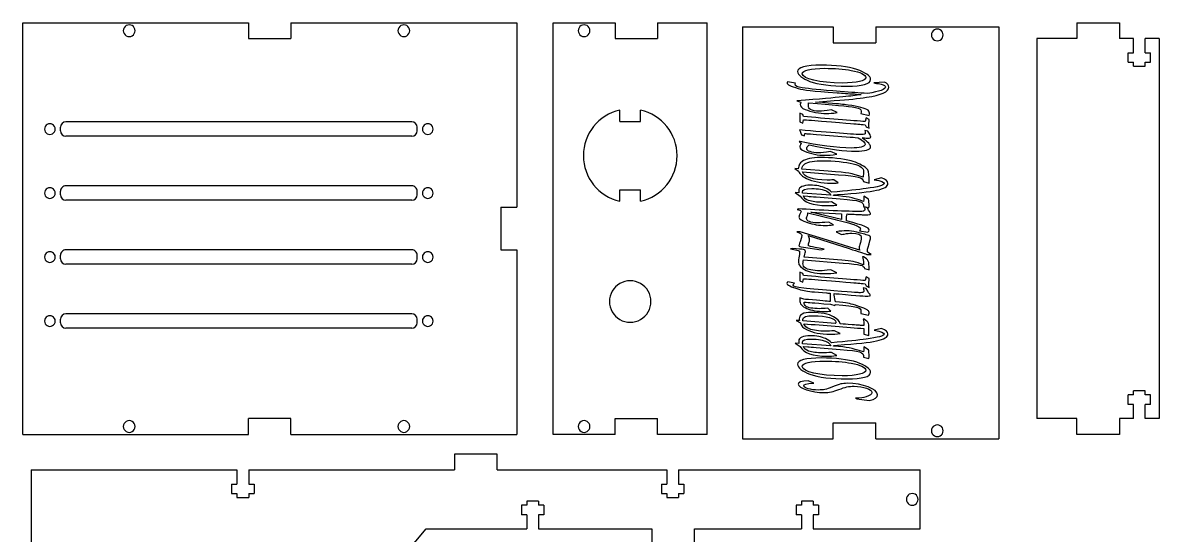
# Model space of a CAD drawing. Extents: x 7 to 227, y 123 to 393.
# Drawn here: x 6.8 to 220.3, y 296.3 to 392.7 of the extents above; entities that cross this region are included whole.
import ezdxf

# ---------------------------------------------------------------- set-up
doc = ezdxf.new("R2010")
doc.units = 0
doc.layers.add('Layer_1', color=7, linetype='CONTINUOUS')

msp = doc.modelspace()

# ---------------------------------------------------------------- linework, layer by layer
at = {"layer": 'Layer_1', "color": 7}
for points in [[(6.819042, 392.702302), (49.219043, 392.702302)], [(6.819042, 315.272316), (6.819042, 392.702302)], [(49.219043, 392.702302), (49.219043, 389.702303)], [(57.219043, 392.702302), (99.619043, 392.702302)], [(57.219043, 392.702302), (57.219043, 389.702303)], [(99.619043, 392.702302), (99.619043, 357.987299)], [(106.475715, 392.702302), (118.101443, 392.702302)], [(106.475715, 315.272316), (106.475715, 392.702302)], [(118.101443, 392.702302), (118.101443, 389.702303)], [(126.101441, 392.702302), (135.429035, 392.702302)], [(126.101441, 392.702302), (126.101441, 389.702303)], [(135.429035, 315.272316), (135.429035, 392.702302)], [(142.041938, 391.895966), (159.107918, 391.895966)], [(142.041938, 391.895966), (142.041938, 314.465979)], [(159.107918, 391.895966), (159.107918, 388.895967)], [(167.107918, 391.895966), (190.173896, 391.895966)], [(167.107918, 391.895966), (167.107918, 388.895967)], [(190.173896, 391.895966), (190.173896, 314.465979)], [(204.844425, 392.702315), (204.844425, 389.702316), (197.344424, 389.702316), (197.344424, 318.272315)], [(204.844425, 392.702315), (212.844414, 392.702315)], [(212.844414, 392.702315), (212.844414, 389.702316)], [(49.219043, 389.702303), (57.219043, 389.702303)], [(118.101443, 389.702303), (126.101441, 389.702303)], [(159.107918, 388.895967), (167.107918, 388.895967)], [(214.494412, 385.252316), (214.494412, 387.052316), (215.494412, 387.052316), (215.494412, 389.702316), (212.844414, 389.702316)], [(220.344413, 389.702316), (217.694415, 389.702316)], [(217.694415, 387.052316), (217.694415, 389.702316)], [(220.344413, 389.702316), (220.344413, 318.272315)], [(217.694415, 387.052316), (218.694413, 387.052316)], [(218.694413, 385.252316), (218.694413, 387.052316)], [(214.494412, 385.252316), (215.494412, 385.252316)], [(215.494412, 384.502317), (215.494412, 385.252316)], [(215.494412, 384.502317), (217.694415, 384.502317)], [(217.694415, 385.252316), (218.694413, 385.252316)], [(217.694415, 384.502317), (217.694415, 385.252316)], [(119.002376, 374.1023), (119.002376, 376.283538)], [(119.002376, 374.1023), (122.902377, 374.1023), (122.902377, 376.283538)], [(79.919044, 374.052291), (14.919043, 374.052291)], [(13.919042, 372.352296), (13.919042, 373.052293)], [(80.919042, 372.352296), (80.919042, 373.052293)], [(79.919044, 371.352298), (14.919043, 371.352298)], [(13.919042, 360.318961), (13.919042, 361.018959)], [(79.919044, 362.018983), (14.919043, 362.018983)], [(80.919042, 360.318961), (80.919042, 361.018959)], [(119.002376, 361.302309), (122.902377, 361.302309)], [(119.002376, 359.121071), (119.002376, 361.302309)], [(122.902377, 359.121071), (122.902377, 361.302309)], [(79.919044, 359.318963), (14.919043, 359.318963)], [(96.619044, 357.987299), (96.619044, 349.987315)], [(96.619044, 357.987299), (99.619043, 357.987299)], [(13.919042, 348.285626), (13.919042, 348.985624)], [(79.919044, 349.985648), (14.919043, 349.985648)], [(80.919042, 348.285626), (80.919042, 348.985624)], [(96.619044, 349.987315), (99.619043, 349.987315)], [(99.619043, 349.987315), (99.619043, 315.272316)], [(79.919044, 347.285628), (14.919043, 347.285628)], [(79.919044, 337.952314), (14.919043, 337.952314)], [(13.919042, 336.252292), (13.919042, 336.952316)], [(79.919044, 335.252294), (14.919043, 335.252294)], [(80.919042, 336.252292), (80.919042, 336.952316)], [(215.494412, 318.272315), (215.494412, 320.922318), (214.494412, 320.922318), (214.494412, 322.722317)], [(215.494412, 322.722317), (214.494412, 322.722317)], [(215.494412, 322.722317), (215.494412, 323.472316)], [(217.694415, 323.472316), (215.494412, 323.472316)], [(217.694415, 322.722317), (217.694415, 323.472316)], [(218.694413, 322.722317), (217.694415, 322.722317)], [(218.694413, 320.922318), (218.694413, 322.722317)], [(218.694413, 320.922318), (217.694415, 320.922318)], [(217.694415, 318.272315), (217.694415, 320.922318)], [(6.819042, 315.272316), (49.219043, 315.272316), (49.219043, 318.27231)], [(57.219043, 318.27231), (49.219043, 318.27231)], [(57.219043, 315.272316), (57.219043, 318.27231)], [(118.101443, 315.272316), (118.101443, 318.27231), (126.101441, 318.27231)], [(126.101441, 315.272316), (126.101441, 318.27231)], [(204.844425, 318.272315), (197.344424, 318.272315)], [(204.844425, 315.272316), (204.844425, 318.272315)], [(215.494412, 318.272315), (212.844414, 318.272315)], [(212.844414, 318.272315), (212.844414, 315.272316)], [(220.344413, 318.272315), (217.694415, 318.272315)], [(142.041938, 314.465979), (159.107918, 314.465979), (159.107918, 317.465973), (167.107918, 317.465973)], [(167.107918, 314.465979), (167.107918, 317.465973)], [(57.219043, 315.272316), (99.619043, 315.272316)], [(118.101443, 315.272316), (106.475715, 315.272316)], [(135.429035, 315.272316), (126.101441, 315.272316)], [(167.107918, 314.465979), (190.173896, 314.465979)], [(212.844414, 315.272316), (204.844425, 315.272316)], [(95.923801, 308.592088), (95.923801, 311.592082), (87.923801, 311.592082), (87.923801, 308.592088)], [(8.413801, 308.592088), (47.068801, 308.592088)], [(8.413801, 308.592088), (8.413801, 288.092084)], [(47.068801, 308.592088), (47.068801, 305.942078)], [(49.268801, 308.592088), (87.923801, 308.592088)], [(49.268801, 308.592088), (49.268801, 305.942078), (50.268801, 305.942078), (50.268801, 304.142093)], [(95.923801, 308.592088), (127.823801, 308.592088)], [(127.823801, 308.592088), (127.823801, 305.942078)], [(130.023801, 308.592088), (175.433802, 308.592088)], [(130.023801, 308.592088), (130.023801, 305.942078), (131.023802, 305.942078), (131.023802, 304.142093)], [(156.333801, 301.982077), (156.333801, 300.182092), (155.333803, 300.182092), (155.333803, 297.532081), (175.433802, 297.532081), (175.433802, 308.592088)], [(46.0688, 305.942078), (46.0688, 304.142093)], [(46.0688, 305.942078), (47.068801, 305.942078)], [(126.823801, 305.942078), (126.823801, 304.142093)], [(126.823801, 305.942078), (127.823801, 305.942078)], [(46.0688, 304.142093), (47.068801, 304.142093)], [(47.068801, 304.142093), (47.068801, 303.392087)], [(47.068801, 303.392087), (49.268801, 303.392087)], [(49.268801, 304.142093), (50.268801, 304.142093)], [(49.268801, 304.142093), (49.268801, 303.392087)], [(126.823801, 304.142093), (127.823801, 304.142093)], [(127.823801, 304.142093), (127.823801, 303.392087)], [(127.823801, 303.392087), (130.023801, 303.392087)], [(130.023801, 304.142093), (131.023802, 304.142093)], [(130.023801, 304.142093), (130.023801, 303.392087)], [(100.533801, 301.982077), (100.533801, 300.182092)], [(101.533801, 301.982077), (100.533801, 301.982077)], [(101.533801, 302.732082), (101.533801, 301.982077)], [(103.733801, 302.732082), (101.533801, 302.732082)], [(103.733801, 302.732082), (103.733801, 301.982077)], [(104.733802, 301.982077), (103.733801, 301.982077)], [(104.733802, 301.982077), (104.733802, 300.182092), (103.733801, 300.182092), (103.733801, 297.532081), (125.033802, 297.532081), (125.033802, 294.532087), (133.033802, 294.532087), (133.033802, 297.532081), (153.133801, 297.532081)], [(152.1338, 301.982077), (152.1338, 300.182092)], [(153.133801, 301.982077), (152.1338, 301.982077)], [(153.133801, 302.732082), (153.133801, 301.982077)], [(155.333803, 302.732082), (153.133801, 302.732082)], [(155.333803, 302.732082), (155.333803, 301.982077)], [(156.333801, 301.982077), (155.333803, 301.982077)], [(101.533801, 300.182092), (100.533801, 300.182092)], [(101.533801, 300.182092), (101.533801, 297.532081)], [(153.133801, 300.182092), (152.1338, 300.182092)], [(153.133801, 300.182092), (153.133801, 297.532081)], [(64.223149, 282.514094), (65.602027, 281.357075), (64.959241, 280.591032), (66.989256, 278.887642), (70.018627, 282.497906), (72.316761, 280.569544), (77.459062, 286.697897), (75.160928, 288.626263), (82.633799, 297.532081), (101.533801, 297.532081)]]:
    msp.add_lwpolyline(points, dxfattribs=at)
for points in [[(27.919042, 391.202313)], [(79.519042, 391.202313)], [(113.388579, 391.202313)], [(179.740907, 390.395977)], [(12.919044, 372.702308)], [(83.919044, 372.702308)], [(12.919044, 360.668973)], [(83.919044, 360.668973)], [(12.919044, 348.635638)], [(83.919044, 348.635638)], [(124.852377, 340.272294)], [(12.919044, 336.602304)], [(83.919044, 336.602304)], [(27.919042, 316.772299)], [(79.519042, 316.772299)], [(113.388579, 316.772299)], [(179.740907, 315.965962)], [(172.8338, 303.062085)]]:
    msp.add_lwpolyline(points, close=True, dxfattribs=at)
at = {"layer": 'Layer_1', "color": 1}
for points in [[(152.382874, 383.527192)], [(153.269834, 383.110103)], [(160.66117, 355.68086), (154.907297, 357.068759), (160.66117, 356.77392), (160.66117, 355.68086)], [(152.382874, 328.4696)], [(153.269834, 328.05251)]]:
    msp.add_lwpolyline(points, close=True, dxfattribs=at)
for points in [[(151.996248, 381.31073), (150.472497, 381.576803)], [(168.734777, 381.540849), (166.710688, 381.368259)], [(152.269161, 377.988397), (152.97418, 377.743896)], [(155.771517, 377.779852), (159.296616, 378.045925)], [(159.819695, 375.802275), (158.750794, 376.298466)], [(153.497259, 375.048209), (153.360803, 375.465299), (152.792239, 375.716989), (152.792239, 375.472487)], [(152.792239, 374.063015), (153.360803, 373.811325), (153.497259, 374.45853)], [(155.02101, 374.350665), (156.885902, 374.199648)], [(164.254495, 375.629684), (165.823728, 375.284506), (165.823728, 375.284506)], [(165.800984, 373.408618), (165.823739, 374.530441), (165.255162, 374.789325), (165.095965, 374.120546)], [(153.133377, 371.601943), (153.701943, 371.407778), (153.701943, 371.407778)], [(156.794933, 371.630708), (162.298634, 371.199236)], [(165.596303, 372.299488), (165.027737, 372.450504)], [(165.095965, 373.523678), (165.255162, 373.099394), (165.823728, 372.840513), (165.823728, 372.840513)], [(152.860468, 370.379438), (152.678527, 370.336293)], [(152.97418, 370.113365), (153.065149, 370.041451)], [(159.77421, 367.97758), (158.546109, 368.459391)], [(152.496586, 365.243352), (151.859795, 365.293689), (152.542071, 364.775923)], [(158.136743, 364.790306), (153.201605, 365.185821), (153.201605, 365.185821)], [(153.315318, 364.653672), (160.092604, 364.114335)], [(160.04712, 362.57542), (159.205644, 363.165097)], [(164.800312, 364.660864), (164.800312, 364.552996), (164.709343, 363.632526)], [(165.823728, 362.525081), (165.823728, 363.438362)], [(168.166214, 363.534657), (166.778916, 363.182287)], [(153.292577, 360.658178), (153.292577, 360.881105)], [(164.777568, 362.870259), (165.823728, 362.525081), (165.823728, 362.525081)], [(152.655783, 360.708518), (151.92802, 360.766046), (152.905952, 360.111647)], [(158.614338, 360.241089), (153.292577, 360.658178), (153.292577, 360.658178)], [(153.474515, 360.12603), (154.29325, 360.061307)], [(155.885229, 359.939059), (160.388258, 359.579498)], [(159.751466, 358.407333), (158.773537, 359.011393)], [(165.732756, 359.529161), (164.86854, 360.061307)], [(152.542071, 357.694392), (152.314645, 357.593716)], [(154.338734, 356.939317), (159.43307, 355.695243)], [(164.800312, 358.148452), (165.800984, 357.867993), (165.800984, 357.867993)], [(165.437103, 357.967659), (164.891281, 358.082719)], [(154.111309, 356.169861), (154.225022, 356.457508), (154.247749, 356.565376)], [(159.16016, 354.688474), (158.250456, 355.220623)], [(163.981585, 350.415893), (163.981585, 350.293642), (163.981585, 350.157009), (164.095298, 349.92689), (162.184921, 350.509378), (158.841763, 351.544909), (152.905952, 353.400239), (152.246417, 353.400239)], [(154.384219, 352.659544), (162.09395, 350.221728)], [(159.637754, 353.407431), (160.66117, 352.868091), (160.66117, 352.868091)], [(164.186267, 353.126972), (163.526732, 353.292371)], [(164.02707, 353.581032), (165.619044, 353.307765), (165.619044, 353.307765)], [(151.404942, 350.257685), (151.063804, 350.1642)], [(153.52, 350.487804), (156.794933, 350.013184), (157.363496, 350.135434)], [(153.52, 348.085943), (160.93408, 347.503457)], [(160.729398, 348.042797), (153.610971, 348.603711)], [(164.754827, 348.668431), (164.572887, 348.682824)], [(165.391618, 349.13586), (166.233094, 349.13586)], [(159.77421, 345.691276), (158.659822, 346.230616)], [(164.936768, 346.496689), (165.823728, 346.244998), (165.823728, 346.244998)], [(151.814308, 343.752912), (150.563466, 343.997413)], [(153.497259, 345.145755), (153.360803, 345.562847), (152.792239, 345.814537), (152.792239, 345.570038)], [(152.792239, 344.160563), (153.360803, 343.90887), (153.497259, 344.556078)], [(155.02101, 344.44821), (156.885902, 344.297197)], [(165.800984, 343.506164), (165.823739, 344.627989), (165.255162, 344.886874), (165.095965, 344.218092)], [(155.589576, 342.077364), (157.795606, 341.883202)], [(158.500625, 341.81848), (158.500625, 340.286756), (158.500625, 340.286756)], [(165.277906, 342.71738), (164.709343, 342.846822)], [(165.095965, 343.621223), (165.255162, 343.196943), (165.823728, 342.938059), (165.823728, 342.938059)], [(153.588228, 340.689463), (152.837724, 340.969918)], [(158.546109, 339.768988), (159.410329, 339.510106), (159.455813, 339.697077)], [(158.637081, 338.474572), (158.068515, 339.013915)], [(164.254495, 338.0431), (165.732756, 337.705116)], [(152.724011, 336.683518), (152.155446, 336.726663), (152.928693, 336.244854)], [(159.478557, 336.151366), (153.40629, 336.625987), (153.40629, 336.625987)], [(164.891281, 336.935208), (164.686599, 336.949601)], [(160.365517, 334.2457), (159.3421, 334.78504)], [(164.86854, 335.180557), (164.86854, 334.152215), (164.86854, 334.152215)], [(164.86854, 334.152215), (165.800984, 333.857376), (165.800984, 334.360759)], [(168.166214, 335.219321), (166.778916, 334.866955)], [(152.655783, 332.393182), (151.92802, 332.450711), (152.905952, 331.796312)], [(153.292577, 332.342843), (153.292577, 332.56577)], [(158.614338, 331.925754), (153.292577, 332.342843), (153.292577, 332.342843)], [(153.474515, 331.810694), (154.29325, 331.745975)], [(155.885229, 331.623724), (160.388258, 331.264166)], [(165.732756, 331.213826), (164.86854, 331.745975)], [(159.751466, 330.091998), (158.773537, 330.69606)], [(164.800312, 329.833116), (165.800984, 329.552661), (165.800984, 329.552661)], [(155.430379, 324.896023), (154.361478, 325.370643)], [(163.253822, 322.084265), (163.503991, 321.969207), (163.503991, 321.969207)], [(163.503991, 321.969207), (165.869213, 321.652794)]]:
    msp.add_lwpolyline(points, dxfattribs=at)
at = {"layer": 'Layer_1', "color": 7}
for points in [[(26.269043, 392.15494), (25.928701, 391.958445), (25.719043, 391.595307), (25.719043, 391.202313)], [(25.719043, 391.202313), (25.719043, 390.809322), (25.928701, 390.446182), (26.269043, 390.249686)], [(27.369042, 392.15494), (27.028701, 392.351438), (26.609384, 392.351438), (26.269043, 392.15494)], [(27.919042, 391.202313), (27.919042, 391.595307), (27.709384, 391.958445), (27.369042, 392.15494)], [(27.369042, 390.249686), (27.709384, 390.446182), (27.919042, 390.809322), (27.919042, 391.202313)], [(77.869042, 392.154943), (77.5287, 391.958447), (77.319042, 391.595307), (77.319042, 391.202313)], [(77.319042, 391.202313), (77.319042, 390.809322), (77.5287, 390.446182), (77.869042, 390.249686)], [(78.969042, 392.154943), (78.628703, 392.351438), (78.209383, 392.351438), (77.869042, 392.154943)], [(79.519042, 391.202313), (79.519042, 391.595307), (79.309383, 391.958447), (78.969042, 392.154943)], [(78.969042, 390.249686), (79.309383, 390.446182), (79.519042, 390.809322), (79.519042, 391.202313)], [(111.738579, 392.154943), (111.398238, 391.958447), (111.188579, 391.595307), (111.188579, 391.202313)], [(111.188579, 391.202313), (111.188579, 390.809322), (111.398238, 390.446182), (111.738579, 390.249686)], [(112.838579, 392.154943), (112.49824, 392.351438), (112.078921, 392.351438), (111.738579, 392.154943)], [(113.388579, 391.202313), (113.388579, 391.595307), (113.178921, 391.958447), (112.838579, 392.154943)], [(112.838579, 390.249686), (113.178921, 390.446182), (113.388579, 390.809322), (113.388579, 391.202313)], [(178.090907, 391.348607), (177.750565, 391.152108), (177.540907, 390.78897), (177.540907, 390.395977)], [(179.190907, 391.348607), (178.850565, 391.545102), (178.431248, 391.545102), (178.090907, 391.348607)], [(179.740907, 390.395977), (179.740907, 390.78897), (179.531248, 391.152108), (179.190907, 391.348607)], [(26.269043, 390.249686), (26.609384, 390.053191), (27.028701, 390.053191), (27.369042, 390.249686)], [(77.869042, 390.249686), (78.209383, 390.053191), (78.628703, 390.053191), (78.969042, 390.249686)], [(111.738579, 390.249686), (112.078921, 390.053191), (112.49824, 390.053191), (112.838579, 390.249686)], [(177.540907, 390.395977), (177.540907, 390.002983), (177.750565, 389.639845), (178.090907, 389.443347)], [(178.090907, 389.443347), (178.431248, 389.246852), (178.850565, 389.246852), (179.190907, 389.443347)], [(179.190907, 389.443347), (179.531248, 389.639845), (179.740907, 390.002983), (179.740907, 390.395977)], [(119.002376, 376.283538), (114.995698, 375.373073), (112.152351, 371.811125), (112.152351, 367.702305)], [(129.7524, 367.702305), (129.7524, 371.811125), (126.909052, 375.373073), (122.902377, 376.283538)], [(12.419044, 373.568334), (12.109642, 373.746967), (11.728444, 373.746967), (11.419043, 373.568334)], [(14.919043, 374.052291), (14.366758, 374.052291), (13.919043, 373.604577), (13.919042, 373.052293)], [(80.919042, 373.052293), (80.919042, 373.604577), (80.471328, 374.052291), (79.919044, 374.052291)], [(83.419042, 373.568334), (83.109641, 373.746967), (82.728443, 373.746967), (82.419042, 373.568334)], [(11.419043, 373.568334), (11.109641, 373.389701), (10.919042, 373.059575), (10.919042, 372.702308)], [(10.919042, 372.702308), (10.919042, 372.345044), (11.109641, 372.014915), (11.419043, 371.836282)], [(11.419043, 371.836282), (11.728444, 371.657648), (12.109642, 371.657648), (12.419044, 371.836282)], [(12.919044, 372.702308), (12.919044, 373.059575), (12.728445, 373.389701), (12.419044, 373.568334)], [(12.419044, 371.836282), (12.728445, 372.014915), (12.919044, 372.345044), (12.919044, 372.702308)], [(13.919042, 372.352296), (13.919043, 371.800012), (14.366758, 371.352298), (14.919043, 371.352298)], [(79.919044, 371.352298), (80.471328, 371.352298), (80.919042, 371.800012), (80.919042, 372.352296)], [(82.419042, 373.568334), (82.109641, 373.389701), (81.91904, 373.059575), (81.91904, 372.702308)], [(81.91904, 372.702308), (81.91904, 372.345044), (82.109641, 372.014915), (82.419042, 371.836282)], [(82.419042, 371.836282), (82.728443, 371.657648), (83.109641, 371.657648), (83.419042, 371.836282)], [(83.919044, 372.702308), (83.919044, 373.059575), (83.728444, 373.389701), (83.419042, 373.568334)], [(83.419042, 371.836282), (83.728444, 372.014915), (83.919044, 372.345044), (83.919044, 372.702308)], [(112.152351, 367.702305), (112.152351, 363.593484), (114.995698, 360.031536), (119.002376, 359.121071)], [(122.902377, 359.121071), (126.909052, 360.031536), (129.7524, 363.593484), (129.7524, 367.702305)], [(11.419043, 361.534999), (11.109641, 361.356369), (10.919042, 361.02624), (10.919042, 360.668973)], [(12.419044, 361.534999), (12.109642, 361.713633), (11.728444, 361.713633), (11.419043, 361.534999)], [(12.919044, 360.668973), (12.919044, 361.02624), (12.728445, 361.356369), (12.419044, 361.534999)], [(14.211926, 361.726081), (14.024389, 361.538539), (13.919035, 361.28418), (13.919042, 361.018959)], [(14.919043, 362.018983), (14.653822, 362.018983), (14.399463, 361.913623), (14.211926, 361.726081)], [(80.626159, 361.726081), (80.438622, 361.913623), (80.184265, 362.018983), (79.919044, 362.018983)], [(80.919042, 361.018959), (80.91905, 361.28418), (80.813696, 361.538539), (80.626159, 361.726081)], [(82.419042, 361.534999), (82.109641, 361.356369), (81.91904, 361.02624), (81.91904, 360.668973)], [(83.419042, 361.534999), (83.109641, 361.713633), (82.728443, 361.713633), (82.419042, 361.534999)], [(83.919044, 360.668973), (83.919044, 361.02624), (83.728444, 361.356369), (83.419042, 361.534999)], [(10.919042, 360.668973), (10.919042, 360.311709), (11.109641, 359.98158), (11.419043, 359.802947)], [(11.419043, 359.802947), (11.728444, 359.624313), (12.109642, 359.624313), (12.419044, 359.802947)], [(12.419044, 359.802947), (12.728445, 359.98158), (12.919044, 360.311709), (12.919044, 360.668973)], [(13.919042, 360.318961), (13.919043, 359.766678), (14.366758, 359.318963), (14.919043, 359.318963)], [(79.919044, 359.318963), (80.471328, 359.318963), (80.919042, 359.766678), (80.919042, 360.318961)], [(81.91904, 360.668973), (81.91904, 360.311709), (82.109641, 359.98158), (82.419042, 359.802947)], [(82.419042, 359.802947), (82.728443, 359.624313), (83.109641, 359.624313), (83.419042, 359.802947)], [(83.419042, 359.802947), (83.728444, 359.98158), (83.919044, 360.311709), (83.919044, 360.668973)], [(11.419043, 349.501665), (11.109641, 349.323031), (10.919042, 348.992905), (10.919042, 348.635638)], [(10.919042, 348.635638), (10.919042, 348.278374), (11.109641, 347.948246), (11.419043, 347.769612)], [(12.419044, 349.501665), (12.109642, 349.680298), (11.728444, 349.680298), (11.419043, 349.501665)], [(12.919044, 348.635638), (12.919044, 348.992905), (12.728445, 349.323031), (12.419044, 349.501665)], [(12.419044, 347.769612), (12.728445, 347.948246), (12.919044, 348.278374), (12.919044, 348.635638)], [(14.211926, 349.692747), (14.024389, 349.505205), (13.919035, 349.250845), (13.919042, 348.985624)], [(13.919042, 348.285626), (13.919043, 347.733343), (14.366758, 347.285628), (14.919043, 347.285628)], [(14.919043, 349.985648), (14.653822, 349.985648), (14.399463, 349.880289), (14.211926, 349.692747)], [(80.626159, 349.692747), (80.438622, 349.880289), (80.184265, 349.985648), (79.919044, 349.985648)], [(79.919044, 347.285628), (80.471328, 347.285628), (80.919042, 347.733343), (80.919042, 348.285626)], [(80.919042, 348.985624), (80.91905, 349.250845), (80.813696, 349.505205), (80.626159, 349.692747)], [(82.419042, 349.501665), (82.109641, 349.323031), (81.91904, 348.992905), (81.91904, 348.635638)], [(81.91904, 348.635638), (81.91904, 348.278374), (82.109641, 347.948246), (82.419042, 347.769612)], [(83.419042, 349.501665), (83.109641, 349.680298), (82.728443, 349.680298), (82.419042, 349.501665)], [(83.919044, 348.635638), (83.919044, 348.992905), (83.728444, 349.323031), (83.419042, 349.501665)], [(83.419042, 347.769612), (83.728444, 347.948246), (83.919044, 348.278374), (83.919044, 348.635638)], [(11.419043, 347.769612), (11.728444, 347.590981), (12.109642, 347.590981), (12.419044, 347.769612)], [(82.419042, 347.769612), (82.728443, 347.590981), (83.109641, 347.590981), (83.419042, 347.769612)], [(122.902377, 343.649793), (121.695713, 344.346462), (120.20904, 344.346462), (119.002376, 343.649793)], [(119.002376, 343.649793), (117.795712, 342.953127), (117.052376, 341.66563), (117.052376, 340.272294)], [(124.852377, 340.272294), (124.852377, 341.66563), (124.109041, 342.953127), (122.902377, 343.649793)], [(117.052376, 340.272294), (117.052376, 338.878959), (117.795712, 337.591462), (119.002376, 336.894795)], [(122.902377, 336.894795), (124.109041, 337.591462), (124.852377, 338.878959), (124.852377, 340.272294)], [(11.419043, 337.46833), (11.109641, 337.289697), (10.919042, 336.959571), (10.919042, 336.602304)], [(12.419044, 337.46833), (12.109642, 337.646963), (11.728444, 337.646963), (11.419043, 337.46833)], [(12.919044, 336.602304), (12.919044, 336.959571), (12.728445, 337.289697), (12.419044, 337.46833)], [(14.919043, 337.952314), (14.366758, 337.952316), (13.919043, 337.504602), (13.919042, 336.952316)], [(80.919042, 336.952316), (80.919042, 337.504602), (80.471328, 337.952316), (79.919044, 337.952314)], [(82.419042, 337.46833), (82.109641, 337.289697), (81.91904, 336.959571), (81.91904, 336.602304)], [(83.419042, 337.46833), (83.109641, 337.646963), (82.728443, 337.646963), (82.419042, 337.46833)], [(83.919044, 336.602304), (83.919044, 336.959571), (83.728444, 337.289697), (83.419042, 337.46833)], [(10.919042, 336.602304), (10.919042, 336.24504), (11.109641, 335.914911), (11.419043, 335.736278)], [(11.419043, 335.736278), (11.728444, 335.557644), (12.109642, 335.557644), (12.419044, 335.736278)], [(12.419044, 335.736278), (12.728445, 335.914911), (12.919044, 336.24504), (12.919044, 336.602304)], [(13.919042, 336.252292), (13.919043, 335.700008), (14.366758, 335.252294), (14.919043, 335.252294)], [(79.919044, 335.252294), (80.471328, 335.252294), (80.919042, 335.700008), (80.919042, 336.252292)], [(81.91904, 336.602304), (81.91904, 336.24504), (82.109641, 335.914911), (82.419042, 335.736278)], [(82.419042, 335.736278), (82.728443, 335.557644), (83.109641, 335.557644), (83.419042, 335.736278)], [(83.419042, 335.736278), (83.728444, 335.914911), (83.919044, 336.24504), (83.919044, 336.602304)], [(119.002376, 336.894795), (120.20904, 336.198126), (121.695713, 336.198126), (122.902377, 336.894795)], [(26.269043, 317.724927), (25.928701, 317.52843), (25.719043, 317.165291), (25.719043, 316.772299)], [(25.719043, 316.772299), (25.719043, 316.379307), (25.928701, 316.016167), (26.269043, 315.819671)], [(27.369042, 317.724927), (27.028701, 317.921423), (26.609384, 317.921423), (26.269043, 317.724927)], [(27.919042, 316.772299), (27.919042, 317.165291), (27.709384, 317.52843), (27.369042, 317.724927)], [(27.369042, 315.819671), (27.709384, 316.016167), (27.919042, 316.379307), (27.919042, 316.772299)], [(77.869042, 317.724927), (77.5287, 317.528432), (77.319042, 317.165292), (77.319042, 316.772299)], [(77.319042, 316.772299), (77.319042, 316.379307), (77.5287, 316.016167), (77.869042, 315.819671)], [(78.969042, 317.724927), (78.628703, 317.921423), (78.209383, 317.921423), (77.869042, 317.724927)], [(79.519042, 316.772299), (79.519042, 317.165292), (79.309383, 317.528432), (78.969042, 317.724927)], [(78.969042, 315.819671), (79.309383, 316.016167), (79.519042, 316.379307), (79.519042, 316.772299)], [(111.738579, 317.724927), (111.398238, 317.528432), (111.188579, 317.165292), (111.188579, 316.772299)], [(111.188579, 316.772299), (111.188579, 316.379307), (111.398238, 316.016167), (111.738579, 315.819671)], [(112.838579, 317.724927), (112.49824, 317.921423), (112.078921, 317.921423), (111.738579, 317.724927)], [(113.388579, 316.772299), (113.388579, 317.165292), (113.178921, 317.528432), (112.838579, 317.724927)], [(112.838579, 315.819671), (113.178921, 316.016167), (113.388579, 316.379307), (113.388579, 316.772299)], [(178.090907, 316.91859), (177.750565, 316.722094), (177.540907, 316.358955), (177.540907, 315.965962)], [(179.190907, 316.91859), (178.850565, 317.115086), (178.431248, 317.115086), (178.090907, 316.91859)], [(179.740907, 315.965962), (179.740907, 316.358955), (179.531248, 316.722094), (179.190907, 316.91859)], [(26.269043, 315.819671), (26.609384, 315.623175), (27.028701, 315.623175), (27.369042, 315.819671)], [(77.869042, 315.819671), (78.209383, 315.623175), (78.628703, 315.623175), (78.969042, 315.819671)], [(111.738579, 315.819671), (112.078921, 315.623175), (112.49824, 315.623175), (112.838579, 315.819671)], [(177.540907, 315.965962), (177.540907, 315.57297), (177.750565, 315.20983), (178.090907, 315.013334)], [(178.090907, 315.013334), (178.431248, 314.816838), (178.850565, 314.816838), (179.190907, 315.013334)], [(179.190907, 315.013334), (179.531248, 315.20983), (179.740907, 315.57297), (179.740907, 315.965962)], [(173.3838, 304.014713), (173.043458, 303.818217), (172.8338, 303.455077), (172.8338, 303.062085)], [(174.4838, 304.014713), (174.143461, 304.21121), (173.724141, 304.21121), (173.3838, 304.014713)], [(175.033802, 303.062085), (175.033802, 303.455077), (174.824144, 303.818217), (174.4838, 304.014713)], [(172.8338, 303.062085), (172.8338, 302.669092), (173.043458, 302.305952), (173.3838, 302.109456)], [(173.3838, 302.109456), (173.724141, 301.912959), (174.143461, 301.912959), (174.4838, 302.109456)], [(174.4838, 302.109456), (174.824144, 302.305952), (175.033802, 302.669092), (175.033802, 303.062085)]]:
    msp.add_open_spline(points, degree=3, dxfattribs=at)
at = {"layer": 'Layer_1', "color": 1}
for points in [[(156.817674, 384.713738), (153.952109, 384.713738), (152.382874, 384.296648), (152.382874, 383.527192)], [(163.503991, 383.908325), (161.912012, 384.426091), (159.546782, 384.713738), (156.817674, 384.713738)], [(152.382874, 383.527192), (152.382874, 382.930322), (153.338062, 382.168057), (154.679872, 381.671863)], [(153.269834, 383.110103), (153.269834, 383.750117), (154.861813, 384.124061), (157.499952, 384.124061)], [(160.774883, 381.362642), (156.567505, 381.362642), (153.269834, 382.1321), (153.269834, 383.110103)], [(157.499952, 384.124061), (159.228388, 384.124061), (161.184249, 383.973045), (162.480575, 383.742928)], [(165.209678, 382.412556), (165.209678, 381.750965), (163.572219, 381.362642), (160.774883, 381.362642)], [(162.480575, 383.742928), (164.20901, 383.433705), (165.209678, 382.944704), (165.209678, 382.412556)], [(166.119381, 381.995467), (166.119381, 382.649866), (165.14145, 383.368985), (163.503991, 383.908325)], [(150.472497, 381.576803), (150.449743, 381.490509), (150.42701, 381.411407), (150.42701, 381.353879)], [(150.42701, 381.353879), (150.42701, 381.051846), (151.086545, 380.728242), (152.473843, 380.354301)], [(151.950764, 381.116568), (151.950764, 381.166905), (151.950764, 381.210054), (151.996248, 381.31073)], [(153.269834, 380.462169), (152.314645, 380.613183), (151.950764, 380.785773), (151.950764, 381.116568)], [(152.473843, 380.354301), (153.747428, 380.009123), (154.907297, 379.879681), (159.819695, 379.527314)], [(160.365517, 379.764622), (156.408308, 380.073846), (154.770844, 380.23205), (153.269834, 380.462169)], [(154.679872, 381.671863), (156.271854, 381.096569), (158.796278, 380.772965), (161.661843, 380.772965)], [(161.661843, 380.772965), (164.572887, 380.772965), (166.119381, 381.197243), (166.119381, 381.995467)], [(165.32339, 378.671562), (168.14347, 379.110222), (169.530768, 379.74305), (169.530768, 380.591611)], [(168.916718, 380.634757), (168.916718, 380.181714), (167.802332, 379.764622), (165.596303, 379.397872)], [(166.710688, 381.368259), (167.461192, 381.267582), (167.779589, 381.217245), (168.120727, 381.123757)], [(168.120727, 381.123757), (168.621064, 380.994318), (168.916718, 380.814539), (168.916718, 380.634757)], [(169.530768, 380.591611), (169.530768, 380.958361), (169.326084, 381.217245), (168.734777, 381.540849)], [(164.345467, 379.189328), (162.16218, 378.84415), (161.275218, 378.750664), (152.269161, 377.988397)], [(159.296616, 378.045925), (162.116693, 378.254473), (163.776903, 378.42706), (165.32339, 378.671562)], [(159.819695, 379.527314), (160.888595, 379.455401), (161.957496, 379.376298), (163.049138, 379.297196)], [(165.596303, 379.397872), (163.640445, 379.52012), (162.753487, 379.584843), (160.365517, 379.764622)], [(163.049138, 379.297196), (163.162853, 379.289999), (163.640445, 379.254047), (164.345467, 379.189328)], [(152.97418, 377.743896), (152.928693, 377.571308), (152.905952, 377.477823), (152.905952, 377.348381)], [(152.905952, 377.348381), (152.905952, 376.916909), (153.156121, 376.658024), (153.792912, 376.399143)], [(153.792912, 376.399143), (154.930041, 375.938905), (156.567505, 375.622493), (157.818349, 375.622493)], [(154.429703, 377.060733), (154.429703, 377.211747), (154.429703, 377.341189), (154.475188, 377.614453)], [(154.816328, 376.391951), (154.520675, 376.564539), (154.429703, 376.73713), (154.429703, 377.060733)], [(154.475188, 377.614453), (159.046447, 377.276469), (161.912012, 377.003202), (163.253822, 376.765892)], [(156.453792, 376.068348), (155.771517, 376.068348), (155.157466, 376.190598), (154.816328, 376.391951)], [(161.184249, 377.312424), (160.206317, 377.427483), (159.705982, 377.470631), (155.771517, 377.779852)], [(158.750794, 376.298466), (157.545437, 376.118687), (157.022358, 376.068348), (156.453792, 376.068348)], [(165.391618, 376.370377), (164.732084, 376.722747), (163.094625, 377.082308), (161.184249, 377.312424)], [(163.253822, 376.765892), (164.095298, 376.614879), (164.345467, 376.456671), (164.345467, 376.075539)], [(164.345467, 376.075539), (164.345467, 375.938905), (164.322712, 375.831037), (164.254495, 375.629684)], [(165.891956, 375.680024), (165.891956, 375.989245), (165.7555, 376.183407), (165.391618, 376.370377)], [(152.814983, 374.616738), (152.814983, 374.501678), (152.814983, 374.472913), (152.792229, 374.063015)], [(152.792239, 375.472487), (152.814994, 374.738986), (152.814994, 374.738986), (152.814994, 374.616738)], [(165.095965, 374.120546), (163.094625, 374.257179), (157.408981, 374.71022), (153.497259, 375.048209)], [(153.497259, 374.45853), (154.338734, 374.401002), (154.907297, 374.357856), (155.02101, 374.350665)], [(156.885902, 374.199648), (162.503318, 373.746602), (163.503991, 373.6675), (163.890616, 373.631546)], [(157.818349, 375.622493), (158.386912, 375.622493), (158.978219, 375.672833), (159.819695, 375.802275)], [(165.823728, 375.284506), (165.869213, 375.478671), (165.891956, 375.579347), (165.891956, 375.680024)], [(164.345467, 371.666662), (163.32205, 371.666662), (158.432397, 372.033415), (152.769496, 372.529606)], [(152.769496, 372.529606), (152.951437, 372.155665), (152.97418, 372.105326), (153.133377, 371.601943)], [(153.701943, 371.407778), (153.679189, 371.465309), (153.679189, 371.515646), (153.679189, 371.53722)], [(153.6792, 371.53722), (153.6792, 371.630708), (153.6792, 371.630708), (153.724684, 371.868016)], [(153.724684, 371.868016), (153.974853, 371.846452), (154.247763, 371.82487), (154.497932, 371.810487)], [(154.497932, 371.810487), (154.793585, 371.788924), (155.566832, 371.731382), (156.794933, 371.630708)], [(163.890616, 373.631546), (164.02707, 373.617152), (164.550143, 373.574015), (165.095965, 373.523678)], [(165.118709, 371.932738), (165.118709, 371.738574), (164.891281, 371.666662), (164.345467, 371.666662)], [(165.027737, 372.450504), (165.095965, 372.227577), (165.118709, 372.090943), (165.118709, 371.932738)], [(166.142125, 371.206428), (166.142125, 371.407778), (165.960182, 371.803296), (165.596303, 372.299488)], [(165.823728, 372.840513), (165.800974, 373.307942), (165.800974, 373.307942), (165.800974, 373.408618)], [(152.678527, 370.336293), (152.769496, 370.242807), (152.792239, 370.235613), (152.97418, 370.113365)], [(153.065149, 370.041451), (152.837724, 369.581217), (152.814983, 369.545262), (152.814983, 369.379863)], [(162.457834, 369.135365), (159.910664, 369.135365), (155.976198, 369.645936), (152.860468, 370.379438)], [(154.111309, 369.041879), (154.111309, 369.257613), (154.202278, 369.408629), (154.543416, 369.717847)], [(154.543416, 369.717847), (158.659822, 368.890863), (161.275218, 368.545685), (163.344794, 368.545685)], [(162.298634, 371.199236), (162.457834, 371.184843), (163.003653, 371.141705), (163.75416, 371.076986)], [(165.073224, 369.804144), (165.073224, 369.401438), (164.049813, 369.135365), (162.457834, 369.135365)], [(163.75416, 371.076986), (164.754827, 370.480115), (165.073224, 370.178085), (165.073224, 369.804144)], [(166.119381, 369.336718), (166.119381, 369.73223), (165.687272, 370.192468), (164.504664, 371.062603)], [(164.504664, 371.062603), (165.164193, 371.019455), (165.459847, 371.005072), (165.641787, 371.005072)], [(165.641787, 371.005072), (165.960182, 371.005072), (166.142125, 371.076986), (166.142125, 371.206428)], [(152.814983, 369.379863), (152.814983, 369.034685), (153.087893, 368.75423), (153.6792, 368.51692)], [(156.681218, 367.364754), (155.111982, 367.364754), (153.929368, 367.10587), (153.24709, 366.61687)], [(153.6792, 368.51692), (154.816328, 368.056685), (156.317339, 367.769038), (157.568178, 367.769038)], [(156.294595, 368.21489), (155.043754, 368.21489), (154.111309, 368.574451), (154.111309, 369.041879)], [(158.546109, 368.459391), (157.454468, 368.279612), (156.885902, 368.21489), (156.294595, 368.21489)], [(162.43509, 366.739121), (161.002308, 367.10587), (158.614338, 367.364754), (156.681218, 367.364754)], [(157.568178, 367.769038), (158.182228, 367.769038), (158.773537, 367.826566), (159.77421, 367.97758)], [(163.344794, 368.545685), (165.004996, 368.545685), (166.119381, 368.862098), (166.119381, 369.336718)], [(153.24709, 366.61687), (152.814983, 366.307649), (152.63304, 365.940897), (152.496586, 365.243352)], [(153.201605, 365.185821), (153.269834, 365.710781), (153.40629, 365.955279), (153.770169, 366.178207)], [(153.770169, 366.178207), (154.361478, 366.530576), (155.612317, 366.739121), (157.136071, 366.739121)], [(157.136071, 366.739121), (159.091932, 366.739121), (161.525387, 366.501811), (162.821713, 366.178207)], [(165.32339, 365.293689), (164.709343, 365.868985), (163.526732, 366.458665), (162.43509, 366.739121)], [(162.821713, 366.178207), (164.254495, 365.825837), (164.800312, 365.401557), (164.800312, 364.660864)], [(165.823728, 363.438362), (165.823728, 364.624909), (165.7555, 364.912556), (165.32339, 365.293689)], [(152.542071, 364.775923), (152.860468, 364.186249), (153.269834, 363.812305), (154.043081, 363.43117)], [(157.932062, 363.11476), (155.225694, 363.11476), (153.633715, 363.646906), (153.315318, 364.653672)], [(154.043081, 363.43117), (155.293923, 362.819919), (156.817674, 362.525081), (158.750794, 362.525081)], [(159.205644, 363.165097), (158.614338, 363.121952), (158.341428, 363.11476), (157.932062, 363.11476)], [(164.709343, 363.632526), (162.253149, 364.466704), (162.253149, 364.466704), (158.136743, 364.790306)], [(160.092604, 364.114335), (163.890616, 363.833879), (164.59563, 363.646906), (164.777568, 362.870259)], [(166.778916, 363.182287), (168.120727, 362.952169), (168.643808, 362.750815), (168.643808, 362.47036)], [(169.371568, 362.484742), (169.371568, 362.887449), (169.098658, 363.13195), (168.166214, 363.534657)], [(154.793585, 362.139564), (153.383546, 362.139564), (152.610299, 361.780004), (152.610299, 361.125604)], [(152.610299, 361.125604), (152.610299, 361.03931), (152.633026, 360.859531), (152.655783, 360.708518)], [(153.292577, 360.881105), (153.292577, 361.32696), (153.815656, 361.513931), (155.066495, 361.513931)], [(157.659149, 361.607416), (156.931386, 361.945403), (155.885229, 362.139564), (154.793585, 362.139564)], [(155.066495, 361.513931), (156.203626, 361.513931), (157.295268, 361.319769), (157.886575, 361.017736)], [(158.773537, 360.809194), (158.364169, 361.219092), (158.114, 361.384488), (157.659149, 361.607416)], [(157.886575, 361.017736), (158.295941, 360.802), (158.45514, 360.629413), (158.614338, 360.241089)], [(158.750794, 362.525081), (159.182901, 362.525081), (159.455813, 362.532277), (160.04712, 362.57542)], [(165.255162, 361.513931), (163.845129, 361.32696), (161.730071, 361.104033), (158.773537, 360.809194)], [(159.865179, 360.377722), (163.663188, 360.650987), (165.823728, 360.888297), (167.211026, 361.183135)], [(168.643808, 362.47036), (168.643808, 362.132373), (167.506679, 361.808769), (165.255162, 361.513931)], [(167.211026, 361.183135), (168.666549, 361.492356), (169.371568, 361.916637), (169.371568, 362.484742)], [(152.905952, 360.111647), (153.542743, 358.93229), (155.271179, 358.306657), (157.932062, 358.306657)], [(154.475188, 359.263086), (153.906625, 359.464439), (153.656456, 359.665792), (153.474515, 360.12603)], [(154.29325, 360.061307), (154.657129, 360.032544), (155.18021, 359.989396), (155.885229, 359.939059)], [(157.090586, 358.93229), (155.998942, 358.93229), (155.134723, 359.040158), (154.475188, 359.263086)], [(158.773537, 359.011393), (158.000287, 358.953865), (157.613665, 358.93229), (157.090586, 358.93229)], [(159.114673, 360.212323), (159.091918, 360.291426), (159.296616, 360.334574), (159.865179, 360.377722)], [(159.137416, 360.197941), (159.114662, 360.205137), (159.114662, 360.212334), (159.114662, 360.212334)], [(164.800312, 359.11207), (162.230406, 359.924676), (162.025724, 359.967825), (159.137416, 360.197941)], [(160.388258, 359.579498), (164.231754, 359.277469), (164.823053, 359.083307), (164.800312, 358.148452)], [(164.86854, 360.061307), (164.845786, 359.795234), (164.845786, 359.730515), (164.800312, 359.11207)], [(165.823728, 358.292274), (165.823728, 358.666218), (165.778244, 359.313425), (165.732756, 359.529161)], [(152.314645, 357.593716), (152.405614, 357.564953), (152.496586, 357.536187), (152.587555, 357.514613)], [(163.981585, 357.183818), (162.548803, 357.183818), (156.089911, 357.471465), (152.542071, 357.694392)], [(152.587555, 357.514613), (152.951437, 357.399554), (153.042406, 357.334834), (153.042406, 357.212583)], [(152.883209, 356.802686), (152.724011, 356.47189), (152.655783, 356.292109), (152.655783, 356.148286)], [(153.042406, 357.212583), (153.042406, 357.12629), (153.042406, 357.097524), (152.883209, 356.802686)], [(154.247763, 356.565376), (154.29325, 356.687626), (154.29325, 356.745155), (154.338734, 356.939317)], [(157.932062, 358.306657), (158.523366, 358.306657), (158.909991, 358.32822), (159.751466, 358.407333)], [(161.593615, 355.457933), (161.593615, 356.026036), (161.616369, 356.450316), (161.684586, 356.730772)], [(161.684586, 356.730772), (161.957496, 356.716379), (162.230406, 356.702006), (162.503318, 356.694818)], [(162.503318, 356.694818), (162.798972, 356.680424), (163.231081, 356.658861), (163.708673, 356.637287)], [(163.708673, 356.637287), (164.140782, 356.622893), (164.572886, 356.60133), (164.641115, 356.594138)], [(165.004996, 357.550568), (165.004996, 357.270112), (164.777568, 357.183818), (163.981585, 357.183818)], [(164.641115, 356.594138), (165.027737, 356.572575), (165.391618, 356.558184), (165.619044, 356.558184)], [(164.891281, 358.082719), (164.914035, 358.010805), (164.936768, 357.938894), (164.936768, 357.91732)], [(164.936768, 357.91732), (165.004996, 357.694392), (165.004996, 357.658435), (165.004996, 357.550568)], [(166.028412, 356.932125), (165.823728, 357.277303), (165.619044, 357.622481), (165.437103, 357.967659)], [(165.619044, 356.558184), (165.891956, 356.558184), (166.119381, 356.630095), (166.119381, 356.723581)], [(165.800984, 357.867993), (165.823739, 358.249128), (165.823739, 358.249128), (165.823739, 358.292274)], [(166.119381, 356.723581), (166.119381, 356.77392), (166.096627, 356.845831), (166.028412, 356.932125)], [(152.655783, 356.148286), (152.655783, 355.817491), (153.178862, 355.472316), (154.225022, 355.134329)], [(154.065822, 355.903785), (154.065822, 355.982887), (154.088576, 356.069181), (154.111309, 356.169861)], [(156.135398, 355.069607), (154.839072, 355.069607), (154.065822, 355.37883), (154.065822, 355.903785)], [(154.225022, 355.134329), (155.384892, 354.753197), (156.408308, 354.587798), (157.613665, 354.587798)], [(158.250456, 355.220623), (157.181555, 355.105564), (156.658477, 355.069607), (156.135398, 355.069607)], [(157.613665, 354.587798), (158.136743, 354.587798), (158.500625, 354.609361), (159.16016, 354.688474)], [(159.43307, 355.695243), (160.66117, 355.393211), (162.412347, 354.918593), (162.980912, 354.731623)], [(165.823728, 353.6889), (165.823728, 354.1779), (165.027737, 354.508695), (161.593615, 355.457933)], [(162.980912, 354.731623), (163.867872, 354.443973), (164.186267, 354.228237), (164.186267, 353.897442)], [(152.246417, 353.400239), (152.928693, 353.148546), (153.178862, 352.947193), (153.178862, 352.681118)], [(153.178862, 352.681118), (153.178862, 352.580441), (153.133377, 352.379088), (153.042406, 352.105824)], [(154.611644, 351.825365), (154.611644, 352.163352), (154.56616, 352.307177), (154.384219, 352.659544)], [(161.593615, 353.551253), (160.956823, 353.551253), (160.433745, 353.515299), (159.637754, 353.407431)], [(160.66117, 352.868091), (160.820367, 352.896854), (161.002308, 352.93281), (161.138764, 352.961576)], [(161.138764, 352.961576), (161.775555, 353.076635), (162.048465, 353.105398), (162.571544, 353.105398)], [(163.526732, 353.292371), (162.708, 353.508107), (162.366862, 353.551253), (161.593615, 353.551253)], [(162.571544, 353.105398), (163.776903, 353.105398), (164.36821, 352.882473), (164.36821, 352.407853)], [(164.186267, 353.897442), (164.186267, 353.775194), (164.163513, 353.710471), (164.02707, 353.581032)], [(165.505331, 352.774606), (165.232421, 352.860899), (165.004996, 352.925619), (164.186267, 353.126972)], [(164.36821, 352.407853), (164.36821, 352.134586), (164.322723, 351.846939), (164.186267, 351.379511)], [(166.119381, 352.264028), (166.119381, 352.465382), (165.914697, 352.637972), (165.505331, 352.774606)], [(165.619044, 353.307765), (165.778244, 353.473164), (165.823728, 353.559458), (165.823728, 353.6889)], [(153.86114, 349.696771), (153.86114, 350.034758), (153.656456, 350.085097), (151.404942, 350.257685)], [(152.769496, 351.221306), (152.655783, 350.861745), (152.655783, 350.861745), (152.655783, 350.804216)], [(152.655783, 350.804216), (152.655783, 350.646009), (152.769496, 350.602863), (153.52, 350.487804)], [(153.042406, 352.105824), (152.837724, 351.408276), (152.837724, 351.408276), (152.769496, 351.221306)], [(154.406962, 350.897702), (154.406962, 350.948041), (154.429717, 351.019952), (154.452447, 351.091863)], [(157.363496, 350.135434), (154.56616, 350.638817), (154.406962, 350.674774), (154.406962, 350.897702)], [(154.452447, 351.091863), (154.56616, 351.379511), (154.611644, 351.573675), (154.611644, 351.825365)], [(162.09395, 350.221728), (163.799644, 349.668008), (164.914024, 349.308447), (165.391618, 349.13586)], [(164.186267, 351.379511), (164.004329, 350.775451), (163.981585, 350.631629), (163.981585, 350.415893)], [(165.505331, 349.804639), (165.505331, 349.991612), (165.550818, 350.243302), (165.641787, 350.516569)], [(165.641787, 350.516569), (165.937441, 351.393893), (166.119381, 352.091441), (166.119381, 352.264028)], [(151.063804, 350.1642), (152.655783, 349.869361), (152.769496, 349.833405), (152.769496, 349.57452)], [(152.724011, 349.121477), (152.564814, 348.064371), (152.542071, 347.934929), (152.542071, 347.70481)], [(152.769496, 349.57452), (152.769496, 349.509801), (152.746742, 349.344404), (152.724011, 349.121477)], [(153.40629, 347.431546), (153.40629, 347.58256), (153.429018, 347.726385), (153.52, 348.085943)], [(153.610971, 348.603711), (153.86114, 349.545758), (153.86114, 349.552949), (153.86114, 349.696771)], [(164.572886, 348.682814), (164.709343, 348.366401), (164.800312, 347.906164), (164.800312, 347.51784)], [(165.823728, 346.244998), (165.823728, 347.978077), (165.778244, 348.085943), (164.754827, 348.668431)], [(166.233094, 349.13586), (165.687272, 349.373167), (165.505331, 349.538566), (165.505331, 349.804639)], [(152.542071, 347.70481), (152.542071, 346.446352), (154.702616, 345.511497), (157.613665, 345.511497)], [(153.792912, 346.604557), (153.52, 346.784338), (153.40629, 347.050411), (153.40629, 347.431546)], [(156.567505, 346.065217), (155.293923, 346.065217), (154.315991, 346.252187), (153.792912, 346.604557)], [(158.659822, 346.230616), (157.545437, 346.093982), (157.204299, 346.065217), (156.567505, 346.065217)], [(164.754827, 347.187045), (163.276566, 347.740767), (162.457834, 347.920546), (160.729398, 348.042797)], [(160.93408, 347.503457), (164.277238, 347.244573), (164.845796, 347.107942), (164.936768, 346.496689)], [(164.800312, 347.51784), (164.800312, 347.460309), (164.777558, 347.338058), (164.754827, 347.187045)], [(150.563466, 343.997413), (150.42701, 343.86078), (150.404269, 343.803251), (150.404269, 343.673809)], [(152.814983, 344.714283), (152.814983, 344.599227), (152.814983, 344.570461), (152.792229, 344.160563)], [(152.792239, 345.570038), (152.814994, 344.836537), (152.814994, 344.836537), (152.814994, 344.714283)], [(165.095965, 344.218092), (163.094625, 344.354725), (157.408981, 344.807771), (153.497259, 345.145755)], [(153.497259, 344.556078), (154.338734, 344.49855), (154.907297, 344.455402), (155.02101, 344.44821)], [(156.885902, 344.297197), (162.503318, 343.844151), (163.503991, 343.765048), (163.890616, 343.729091)], [(157.613665, 345.511497), (158.341428, 345.511497), (158.978219, 345.561834), (159.77421, 345.691276)], [(150.404269, 343.673809), (150.404269, 343.37178), (151.04106, 343.055364), (152.610299, 342.587938)], [(151.586883, 343.37178), (151.586883, 343.515602), (151.632367, 343.594704), (151.814308, 343.752912)], [(153.588228, 342.789291), (151.996248, 342.947496), (151.586883, 343.06975), (151.586883, 343.37178)], [(152.610299, 342.587938), (153.588228, 342.300291), (154.179537, 342.199614), (155.589576, 342.077364)], [(159.228388, 342.285908), (157.659149, 342.41535), (154.725359, 342.674232), (153.588228, 342.789291)], [(157.795606, 341.883202), (157.81836, 341.883202), (158.204972, 341.847245), (158.500625, 341.81848)], [(164.231754, 341.933539), (163.526732, 341.933539), (163.526732, 341.933539), (159.228388, 342.285908)], [(159.501298, 340.207651), (159.319357, 341.099361), (159.273872, 341.358242), (159.251131, 341.760951)], [(159.251131, 341.760951), (159.728723, 341.724994), (160.04712, 341.696229), (160.183576, 341.689037)], [(160.183576, 341.689037), (163.708673, 341.387008), (165.232421, 341.271948), (165.596303, 341.271948)], [(163.890616, 343.729091), (164.02707, 343.714698), (164.550143, 343.67156), (165.095965, 343.621223)], [(164.845796, 342.170849), (164.845796, 342.019833), (164.618371, 341.933539), (164.231754, 341.933539)], [(164.709343, 342.846822), (164.823053, 342.458496), (164.845796, 342.343437), (164.845796, 342.170849)], [(165.960182, 341.631509), (165.800984, 341.81848), (165.778244, 341.854436), (165.277906, 342.71738)], [(165.823728, 342.938059), (165.800974, 343.405487), (165.800974, 343.405487), (165.800974, 343.506164)], [(152.837724, 340.969918), (152.81497, 340.782948), (152.792239, 340.653506), (152.792239, 340.552829)], [(152.792239, 340.552829), (152.792239, 339.848093), (153.201605, 339.35909), (154.111309, 338.970766)], [(154.429703, 340.631932), (154.338734, 340.639128), (154.020337, 340.660697), (153.588228, 340.689463)], [(153.929368, 339.387856), (153.701943, 339.560446), (153.633715, 339.733034), (153.633715, 340.178888)], [(153.633715, 340.178888), (154.770844, 340.07102), (154.839072, 340.063829), (158.546109, 339.768988)], [(158.500625, 340.286756), (158.023031, 340.329902), (156.658477, 340.444961), (154.429703, 340.631932)], [(159.455813, 339.697077), (163.685932, 339.351899), (164.299982, 339.193694), (164.299982, 338.424235)], [(163.253822, 339.567635), (162.002981, 339.94877), (161.866527, 339.970341), (159.501298, 340.207651)], [(165.596303, 338.611206), (165.391618, 338.826942), (164.481923, 339.193694), (163.253822, 339.567635)], [(165.596303, 341.271948), (165.846469, 341.271948), (166.073897, 341.343862), (166.073897, 341.430156)], [(166.073897, 341.430156), (166.073897, 341.480493), (166.028412, 341.552407), (165.960182, 341.631509)], [(154.998269, 338.229624), (153.451774, 338.229624), (152.701268, 337.826917), (152.701268, 336.999928)], [(153.360803, 336.906442), (153.360803, 337.359488), (154.065822, 337.60399), (155.384892, 337.60399)], [(156.499277, 338.927618), (155.248438, 338.927618), (154.315991, 339.093017), (153.929368, 339.387856)], [(154.111309, 338.970766), (155.02101, 338.58244), (156.06717, 338.409852), (157.499952, 338.409852)], [(159.16016, 337.388254), (158.2732, 337.90602), (156.681218, 338.229624), (154.998269, 338.229624)], [(155.384892, 337.60399), (157.795606, 337.60399), (159.569526, 337.093415), (159.569526, 336.403059)], [(158.068515, 339.013915), (157.340755, 338.949192), (156.999615, 338.927618), (156.499277, 338.927618)], [(157.499952, 338.409852), (157.84109, 338.409852), (158.091259, 338.424246), (158.637081, 338.474572)], [(160.365517, 336.079455), (160.274545, 336.554076), (159.910664, 336.949591), (159.16016, 337.388254)], [(164.299982, 338.424235), (164.299982, 338.323559), (164.299982, 338.230073), (164.254495, 338.0431)], [(165.823728, 338.057486), (165.823728, 338.287602), (165.7555, 338.467383), (165.596303, 338.611206)], [(165.732756, 337.705116), (165.800984, 337.863321), (165.823728, 337.935232), (165.823728, 338.057486)], [(152.701268, 336.999928), (152.701268, 336.928016), (152.701268, 336.848914), (152.724022, 336.683518)], [(152.928693, 336.244854), (153.110636, 335.676749), (153.429031, 335.353145), (154.088566, 335.000776)], [(153.40629, 336.625987), (153.383536, 336.733855), (153.360803, 336.848914), (153.360803, 336.906442)], [(154.611644, 335.108644), (154.020337, 335.353145), (153.747428, 335.597646), (153.588228, 336.072264)], [(153.588228, 336.072264), (157.158814, 335.820571), (161.866527, 335.453822), (164.86854, 335.180557)], [(159.569526, 336.403059), (159.569526, 336.323957), (159.546772, 336.266426), (159.478557, 336.151366)], [(162.662515, 335.899676), (161.434418, 335.993162), (161.297961, 336.000353), (160.365517, 336.079455)], [(164.004329, 335.806191), (163.617704, 335.834957), (163.231081, 335.863719), (162.662515, 335.899676)], [(164.86854, 335.741469), (164.572886, 335.763032), (164.277238, 335.784617), (164.004329, 335.806191)], [(164.686599, 336.949591), (164.823053, 336.546884), (164.845796, 336.374294), (164.86854, 335.741469)], [(165.800984, 334.360759), (165.800984, 336.316765), (165.800984, 336.33834), (164.891281, 336.935208)], [(154.793585, 333.824229), (153.383546, 333.824229), (152.610299, 333.464671), (152.610299, 332.810272)], [(153.292577, 332.56577), (153.292577, 333.011625), (153.815656, 333.198595), (155.066495, 333.198595)], [(154.088566, 335.000776), (155.18021, 334.43267), (156.726705, 334.123452), (158.523366, 334.123452)], [(157.636408, 334.677172), (156.431051, 334.677172), (155.271179, 334.842571), (154.611644, 335.108644)], [(157.659149, 333.292081), (156.931386, 333.630067), (155.885229, 333.824229), (154.793585, 333.824229)], [(155.066495, 333.198595), (156.203626, 333.198595), (157.295268, 333.004433), (157.886575, 332.702404)], [(159.3421, 334.78504), (158.546109, 334.698746), (158.182228, 334.677172), (157.636408, 334.677172)], [(158.773537, 332.493859), (158.364169, 332.903757), (158.114, 333.069153), (157.659149, 333.292081)], [(158.523366, 334.123452), (159.182901, 334.123452), (159.637754, 334.152215), (160.365517, 334.2457)], [(165.255162, 333.198595), (163.845129, 333.011625), (161.730071, 332.788698), (158.773537, 332.493859)], [(168.643808, 334.155024), (168.643808, 333.817038), (167.506679, 333.493434), (165.255162, 333.198595)], [(166.778916, 334.866955), (168.120727, 334.636836), (168.643808, 334.435483), (168.643808, 334.155024)], [(167.211026, 332.8678), (168.666549, 333.177021), (169.371568, 333.601302), (169.371568, 334.169407)], [(169.371568, 334.169407), (169.371568, 334.572114), (169.098658, 334.816615), (168.166214, 335.219321)], [(152.610299, 332.810272), (152.610299, 332.723975), (152.633026, 332.544196), (152.655783, 332.393182)], [(152.905952, 331.796312), (153.542743, 330.616958), (155.271179, 329.991321), (157.932062, 329.991321)], [(154.475188, 330.947751), (153.906625, 331.149104), (153.656456, 331.35046), (153.474515, 331.810694)], [(154.29325, 331.745975), (154.657129, 331.717209), (155.18021, 331.674064), (155.885229, 331.623724)], [(157.886575, 332.702404), (158.295941, 332.486668), (158.45514, 332.314077), (158.614338, 331.925754)], [(159.114673, 331.896988), (159.091918, 331.976093), (159.296616, 332.019239), (159.865179, 332.062387)], [(159.137416, 331.882605), (159.114662, 331.889802), (159.114662, 331.896999), (159.114662, 331.896999)], [(164.800312, 330.796737), (162.230406, 331.609341), (162.025724, 331.652489), (159.137416, 331.882605)], [(159.865179, 332.062387), (163.663188, 332.335651), (165.823728, 332.572962), (167.211026, 332.8678)], [(160.388258, 331.264166), (164.231754, 330.962133), (164.823053, 330.767971), (164.800312, 329.833116)], [(164.86854, 331.745975), (164.845786, 331.479899), (164.845786, 331.415179), (164.800312, 330.796737)], [(165.823728, 329.976939), (165.823728, 330.350882), (165.778244, 330.99809), (165.732756, 331.213826)], [(156.817674, 329.656145), (153.952109, 329.656145), (152.382874, 329.239055), (152.382874, 328.4696)], [(153.269834, 328.05251), (153.269834, 328.692527), (154.861813, 329.066468), (157.499952, 329.066468)], [(157.090586, 330.616958), (155.998942, 330.616958), (155.134723, 330.724826), (154.475188, 330.947751)], [(163.503991, 328.850732), (161.912012, 329.368498), (159.546782, 329.656145), (156.817674, 329.656145)], [(158.773537, 330.69606), (158.000287, 330.638529), (157.613665, 330.616958), (157.090586, 330.616958)], [(157.499952, 329.066468), (159.228388, 329.066468), (161.184249, 328.915452), (162.480575, 328.685335)], [(157.932062, 329.991321), (158.523366, 329.991321), (158.909991, 330.012885), (159.751466, 330.091998)], [(166.119381, 326.937874), (166.119381, 327.592273), (165.14145, 328.311392), (163.503991, 328.850732)], [(165.800984, 329.552661), (165.823739, 329.933793), (165.823739, 329.933793), (165.823739, 329.976939)], [(152.382874, 328.4696), (152.382874, 327.872729), (153.338062, 327.110461), (154.679872, 326.61427)], [(160.774883, 326.305049), (156.567505, 326.305049), (153.269834, 327.074507), (153.269834, 328.05251)], [(165.209678, 327.354963), (165.209678, 326.693372), (163.572219, 326.305049), (160.774883, 326.305049)], [(161.661843, 325.715372), (164.572887, 325.715372), (166.119381, 326.13965), (166.119381, 326.937874)], [(162.480575, 328.685335), (164.20901, 328.376112), (165.209678, 327.887111), (165.209678, 327.354963)], [(154.361478, 325.370643), (153.110636, 325.327495), (152.496586, 325.111759), (152.496586, 324.730624)], [(152.496586, 324.730624), (152.496586, 323.989931), (155.089238, 323.148563), (157.340755, 323.148563)], [(153.565487, 324.407023), (153.565487, 324.709053), (153.974853, 324.816921), (155.430379, 324.896023)], [(154.679872, 326.61427), (156.271854, 326.038976), (158.796278, 325.715372), (161.661843, 325.715372)], [(161.707327, 324.888832), (160.774883, 324.888832), (160.297289, 324.773773), (158.978219, 324.241624)], [(167.438451, 322.709899), (167.438451, 323.810152), (164.59563, 324.888832), (161.707327, 324.888832)], [(156.317339, 323.630373), (154.839072, 323.630373), (153.565487, 323.982742), (153.565487, 324.407023)], [(158.978219, 324.241624), (157.681893, 323.716667), (157.295268, 323.630373), (156.317339, 323.630373)], [(157.340755, 323.148563), (158.364169, 323.148563), (159.114673, 323.299578), (160.138089, 323.716667)], [(160.138089, 323.716667), (161.366189, 324.20567), (161.98024, 324.335109), (163.026397, 324.335109)], [(163.026397, 324.335109), (164.800312, 324.335109), (166.36955, 323.795769), (166.36955, 323.170137)], [(166.36955, 323.170137), (166.36955, 322.860915), (165.937441, 322.544503), (165.255162, 322.350339)], [(165.869213, 321.652794), (166.938113, 321.904486), (167.438451, 322.242471), (167.438451, 322.709899)], [(165.255162, 322.350339), (164.732084, 322.199325), (164.254495, 322.141796), (163.253822, 322.084265)]]:
    msp.add_open_spline(points, degree=3, dxfattribs=at)

doc.saveas('drawing.dxf')
